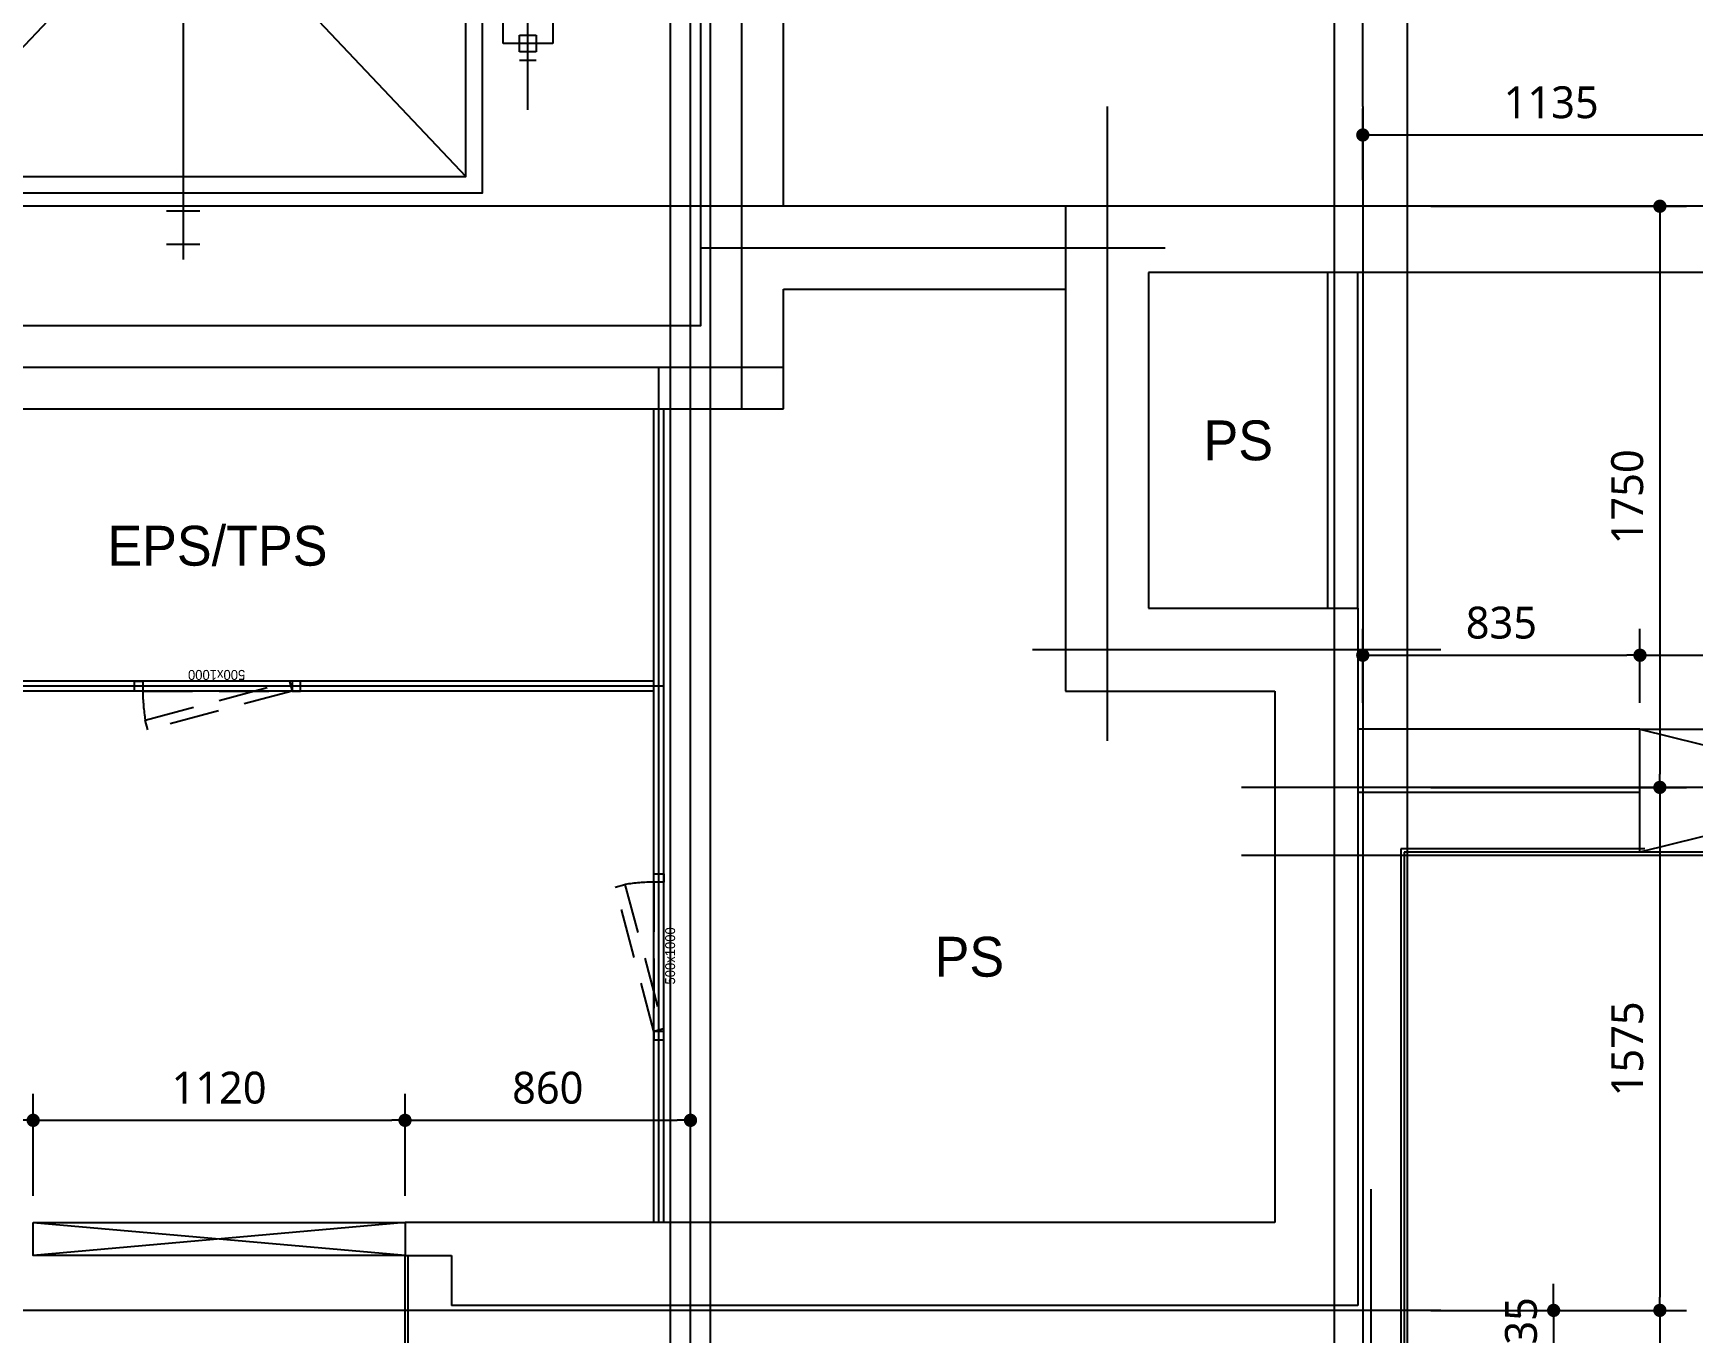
# Model space of a CAD drawing. Header units: millimetres. Extents: x 0 to 92204, y -190080 to 23760.
# Drawn here: x 11211 to 16210, y -35033 to -31119 of the extents above; entities that cross this region are included whole.
import ezdxf
from ezdxf.enums import TextEntityAlignment as Align
from ezdxf.xclip import XClip

# ---------------------------------------------------------------- set-up
doc = ezdxf.new("R2010")
doc.units = ezdxf.units.MM
doc.header["$LTSCALE"] = 100
doc.header["$XCLIPFRAME"] = 0
for name, pattern in [('AUDIT_D_220706163347-0', [0]), ('CEN', [62, 60, -1, 0, -1]), ('xr-101_102동-2F$0$HID', [2.3, 1.5, -0.8])]:
    doc.linetypes.add(name, pattern=pattern)
doc.layers.get('defpoints').update_dxf_attribs({"color": 139})
for name, color, linetype in [('A-STEEL', 4, 'Continuous'), ('AA-XXXX-DIMS', 7, 'Continuous'), ('AA-XXXX-TEXT#LEV', 3, 'Continuous'), ('CEN_CON', 1, 'CEN'), ('CEN_WALL', 12, 'CEN'), ('CONC', 2, 'Continuous'), ('DIM', 7, 'AUDIT_D_220706163347-0'), ('ELEV-ER', 4, 'Continuous'), ('MC', 135, 'Continuous'), ('ROM', 7, 'AUDIT_D_220706163347-0'), ('WAL', 3, 'Continuous'), ('WAL_DRY', 7, 'Continuous'), ('xr-101_102동-2F$0$AA-DWXM-DOOR(PS점검구)', 4, 'xr-101_102동-2F$0$HID'), ('창호-open', 4, 'Continuous')]:
    doc.layers.add(name, color=color, linetype=linetype)
doc.layers.add('AA-XXXX-MC', color=153, linetype='AUDIT_D_220706163347-0', plot=False)
doc.layers.add('xr-101_102동-2F$0$DEFPOINT', color=231, linetype='Continuous', plot=False)
doc.styles.add('HAUD01', font='Dotum.ttf')
doc.styles.add('xr-101_102동-2F$0$HAUD01', font='Dotum.ttf')
doc.styles.add('맑은 고딕', font='malgun.ttf')
doc.styles.add('맑은고딕', font='malgun.ttf', dxfattribs={"width": 0.9})
doc.dimstyles.new('NDIM40-in', dxfattribs={"dimscale": 40, "dimtxt": 2.4, "dimasz": 1, "dimexe": 2, "dimexo": 2, "dimgap": 1.2, "dimtad": 1, "dimdec": 0, "dimrnd": 0.25, "dimzin": 0, "dimdsep": 46, "dimtxsty": '맑은 고딕', "dimblk": 'DOT', "dimcen": 5, "dimclrd": 256, "dimclre": 256, "dimclrt": 3, "dimadec": 0, "dimazin": 0, "dimtfac": 1, "dimtdec": 0, "dimtix": 1, "dimtmove": 2, "dimatfit": 1, "dimldrblk": 'DIMDOT', "dimfxl": 0, "dimtolj": 1, "dimtzin": 0, "dimarcsym": 0})

# ---------------------------------------------------------------- blocks, each defined once
blk = doc.blocks.new('ELE_17(비진입)')
at = {"layer": 'CONC', "extrusion": (0, 0, -1)}
for p, q in [((-570, -991.6), (-570, -1041.6)), ((570, -991.6), (570, -1041.6))]:
    blk.add_line(p, q, dxfattribs=at)
at = {"layer": 'defpoints'}
blk.add_lwpolyline([(-1350, 1558.4), (1350, 1558.4), (1350, -991.6), (-1350, -991.6)], close=True, dxfattribs=at)
at = {"layer": 'ELEV-ER', "color": 1, "extrusion": (0, 0, -1)}
for p, q in [((0, 1229.9), (0, -1227.1)), ((700, 1038.6), (-700, 1038.5)), ((-1150, 0), (1150, 0))]:
    blk.add_line(p, q, dxfattribs=at)
at = {"layer": 'ELEV-ER', "extrusion": (0, 0, -1)}
for p, q in [((-500, 1113.5), (500, 1113.6)), ((-500, 963.5), (-500, 1113.5)), ((500, 1113.6), (500, 963.6)), ((-550, 1013.5), (-550, 1063.5)), ((-550, 1013.5), (-550, 1063.5)), ((-475, 1063.5), (-525, 1063.5)), ((-525, 1063.5), (-525, 1013.5)), ((-475, 1063.5), (-525, 1063.5)), ((-525, 1063.5), (-525, 1013.5)), ((-475, 1013.5), (-475, 1063.5)), ((-475, 1013.5), (-475, 1063.5)), ((475, 1013.6), (475, 1063.6)), ((475, 1063.6), (525, 1063.6)), ((525, 1063.6), (525, 1013.6)), ((550, 1013.6), (550, 1063.6)), ((-525, 1013.5), (-475, 1013.5)), ((-525, 1013.5), (-475, 1013.5)), ((525, 1013.6), (475, 1013.6)), ((500, 963.6), (-500, 963.5)), ((-950, -898.6), (900, 851.4)), ((950, -898.6), (-900, 851.4)), ((-1105, 50), (-1105, -50)), ((-1005, 50), (-1005, -50)), ((1005, 50), (1005, -50)), ((1105, 50), (1105, -50)), ((-560, -818.7), (-560, -698.7)), ((-500, -698.7), (-500, -818.7)), ((500, -818.6), (500, -698.6)), ((560, -698.6), (560, -818.6)), ((-560.1, -818.6), (-500.1, -818.6)), ((-500, -818.7), (-560, -818.7)), ((560, -818.6), (500, -818.6)), ((-570, -991.6), (-545, -991.6)), ((-515, -991.6), (515, -991.6)), ((545, -991.6), (570, -991.6)), ((-570, -1041.6), (-555, -1041.6)), ((-515, -1041.6), (515, -1041.6)), ((555, -1041.6), (570, -1041.6))]:
    blk.add_line(p, q, dxfattribs=at)
for points in [[(950, 901.4), (950, -898.6), (-950, -898.6), (-950, 901.4)], [(542, -994.6), (518, -994.6), (518, -1038.6), (542, -1038.6), (542, -1026.6), (545, -1026.6), (545, -1041.6), (515, -1041.6), (515, -991.6), (545, -991.6), (545, -1006.6), (542, -1006.6)], [(-542, -994.6), (-518, -994.6), (-518, -1038.6), (-542, -1038.6), (-542, -1026.6), (-545, -1026.6), (-545, -1041.6), (-515, -1041.6), (-515, -991.6), (-545, -991.6), (-545, -1006.6), (-542, -1006.6)]]:
    blk.add_lwpolyline(points, close=True, dxfattribs=at)
blk.add_lwpolyline([(-500, -698.6), (-900, -698.6), (-900, 851.4), (900, 851.4), (900, -698.6), (500, -698.7)], dxfattribs=at)
at = {"layer": 'ELEV-ER'}
for points in [[(-550, -875.7), (550, -875.7), (550, -835.7), (-550, -835.7)], [(-550, -960.7), (550, -960.7), (550, -920.7), (-550, -920.7)], [(-555, -1041.6), (-545, -1041.6), (-545, -1031.6), (-555, -1031.6)], [(555, -1041.6), (545, -1041.6), (545, -1031.6), (555, -1031.6)]]:
    blk.add_lwpolyline(points, close=True, dxfattribs=at)
at = {"layer": 'defpoints', "extrusion": (0, 0, -1), "style": '맑은고딕', "text_generation_flag": 2, "width": 0.6}
blk.add_text('ELEV-18인승', height=150, dxfattribs=at).set_placement((0, 801.3), align=Align.TOP_CENTER)
blk = doc.blocks.new('A$C38A1636F')
at = {"layer": 'xr-101_102동-2F$0$AA-DWXM-DOOR(PS점검구)'}
for p, q in [((225, 0), (-225, 0)), ((-225, -30), (225, -30))]:
    blk.add_line(p, q, dxfattribs=at)
for points in [[(-250, 0), (-225, 0), (-225, -30), (-250, -30)], [(250, 0), (225, 0), (225, -30), (250, -30)], [(-209.7, -146.5), (-217.4, -117.5), (217.2, -1), (225, -30)]]:
    blk.add_lwpolyline(points, close=True, dxfattribs=at)
blk.add_arc((385.2, -21.3), 610.2, 180.8182, 189.0705, dxfattribs=at)
at = {"layer": 'xr-101_102동-2F$0$DEFPOINT', "style": 'xr-101_102동-2F$0$HAUD01'}
blk.add_text('500x1000', height=30, rotation=180, dxfattribs=at).set_placement((-2.5, 18.6), align=Align.MIDDLE_CENTER)
blk = doc.blocks.new('CO-101-MF', base_point=(132164.9, -37223.7))
at = {"layer": 'A-STEEL'}
for p, q in [((143744.9, -13643.7), (141294.9, -13643.7)), ((143744.9, -13673.7), (141294.9, -13673.7)), ((142114.9, -13673.7), (142114.9, -16303.7)), ((142144.9, -13673.7), (142144.9, -16333.7))]:
    blk.add_line(p, q, dxfattribs=at)
at = {"layer": 'CEN_CON'}
for p, q in [((140809.9, -13533.7), (140809.9, -12133.7)), ((141169.9, -16333.7), (141169.9, -13283.7)), ((141294.9, -13408.7), (138094.9, -13408.7)), ((142129.9, -13643.7), (142129.9, -16333.7)), ((143744.9, -13658.7), (141169.9, -13658.7))]:
    blk.add_line(p, q, dxfattribs=at)
at = {"layer": 'CONC', "color": 2}
for p, q in [((140684.9, -12433.7), (140684.9, -13283.7)), ((140934.9, -13283.7), (140934.9, -12433.7)), ((140684.9, -13283.7), (138094.9, -13283.7)), ((141294.9, -13283.7), (140934.9, -13283.7)), ((141294.9, -16333.7), (141294.9, -13283.7)), ((138344.9, -13533.7), (141044.9, -13533.7)), ((141044.9, -13533.7), (141044.9, -16083.7))]:
    blk.add_line(p, q, dxfattribs=at)
blk.add_blockref('ELE_17(비진입)', (139694.9, -15092.1))
at = {"layer": 'AA-XXXX-TEXT#LEV'}
blk.add_blockref('A$C38A1636F', (142944.9, -13643.7), dxfattribs=at)
at = {"layer": 'AA-XXXX-TEXT#LEV', "rotation": 89.99999999999999}
blk.add_blockref('A$C38A1636F', (142114.9, -14988.7), dxfattribs=at)
blk = doc.blocks.new('U-84A(기본)', base_point=(206477.1, -21253.3))
at = {"layer": 'CEN_CON'}
for p, q in [((212047.1, -10618.3), (212047.1, -12528.3)), ((212817.1, -10618.3), (212817.1, -14461.2)), ((221712.1, -10918.3), (211822.1, -10918.3)), ((211822.1, -12253.3), (213052.1, -12253.3)), ((212842.1, -16128.3), (212842.1, -13878.3)), ((213052.1, -14243.3), (208082.1, -14243.3))]:
    blk.add_line(p, q, dxfattribs=at)
at = {"layer": 'CEN_WALL'}
for p, q in [((216852.1, -12668.3), (212452.1, -12668.3)), ((210792.1, -16128.3), (210792.1, -13878.3))]:
    blk.add_line(p, q, dxfattribs=at)
at = {"layer": 'CONC'}
for p, q in [((211922.1, -10918.3), (211922.1, -12378.3)), ((213952.1, -10918.3), (211922.1, -10918.3)), ((213952.1, -11118.3), (212172.1, -11118.3)), ((212172.1, -11118.3), (212172.1, -12128.3)), ((212172.1, -12128.3), (212802.1, -12128.3)), ((212802.1, -12128.3), (212802.1, -14228.3)), ((211922.1, -12378.3), (212552.1, -12378.3)), ((212552.1, -12378.3), (212552.1, -13978.3)), ((212552.1, -13978.3), (209932.1, -13978.3)), ((209932.1, -13978.3), (209932.1, -14078.3)), ((209932.1, -14078.3), (210072.1, -14078.3)), ((210072.1, -14078.3), (210072.1, -14228.3)), ((212802.1, -14228.3), (210072.1, -14228.3))]:
    blk.add_line(p, q, dxfattribs=at)
at = {"layer": 'MC'}
for p, q in [((212952.1, -16128.3), (212952.1, -10618.3)), ((216852.1, -12873.3), (212452.1, -12873.3)), ((210732.1, -16128.3), (210732.1, -13878.3)), ((210852.1, -16128.3), (210852.1, -13878.3)), ((212732.1, -16128.3), (212732.1, -13878.3))]:
    blk.add_line(p, q, dxfattribs=at)
at = {"layer": 'WAL'}
for p, q in [((212712.1, -12128.3), (212712.1, -11118.3)), ((212802.1, -12128.3), (212802.1, -11118.3)), ((213652.1, -12493.3), (212802.1, -12493.3)), ((213652.1, -12683.3), (213652.1, -12493.3)), ((213652.1, -12683.3), (212802.1, -12683.3))]:
    blk.add_line(p, q, dxfattribs=at)
at = {"layer": 'WAL_DRY'}
for p, q in [((213667.1, -12853.3), (212932.1, -12853.3)), ((212932.1, -12853.3), (212932.1, -14358.3)), ((212942.1, -12863.3), (212942.1, -14358.3)), ((213667.1, -12863.3), (212942.1, -12863.3)), ((209932.1, -14368.3), (209932.1, -14078.3)), ((209942.1, -14358.3), (209942.1, -14078.3))]:
    blk.add_line(p, q, dxfattribs=at)
blk = doc.blocks.new('_Dot')
at = {"color": 0, "linetype": 'ByBlock', "lineweight": -2}
blk.add_line((-0.5, 0), (-1, 0), dxfattribs=at)
at = {"color": 0, "linetype": 'ByBlock', "const_width": 0.5}
blk.add_lwpolyline([(-0.25, 0, 1), (0.25, 0, 1)], format="xyb", close=True, dxfattribs=at)
blk = doc.blocks.new('*D477')
at = {"layer": 'defpoints', "color": 0, "transparency": 16777216}
for p in [(15341.2, -34965.4), (15341.2, -35100.4), (15791.1, -35100.4)]:
    blk.add_point(p, dxfattribs=at)
at = {"layer": 'DIM', "lineweight": -2, "transparency": 16777216}
for p, q in [((15791.1, -34925.4), (15791.1, -34885.4)), ((15421.2, -34965.4), (15871.1, -34965.4)), ((15791.1, -34965.4), (15791.1, -35100.4)), ((15421.2, -35100.4), (15871.1, -35100.4)), ((15791.1, -35140.4), (15791.1, -35180.4))]:
    blk.add_line(p, q, dxfattribs=at)
at = {"layer": 'DIM', "lineweight": -2, "transparency": 16777216, "xscale": 40, "yscale": 40, "zscale": 40}
for p, rotation in [((15791.1, -34965.4), 270), ((15791.1, -35100.4), 90)]:
    blk.add_blockref('_Dot', p, dxfattribs=dict(at, rotation=rotation))
at = {"layer": 'DIM', "color": 3, "transparency": 16777216, "insert": (15693.2, -35032.9), "char_height": 96, "attachment_point": 5, "rotation": 90, "style": '맑은 고딕'}
blk.add_mtext('\\A1;135', dxfattribs=at)
blk = doc.blocks.new('DIMDOT')
at = {"layer": 'AA-XXXX-DIMS'}
for p, q in [((0, -1.5), (0, 1.5)), ((-1.5, 0), (1.5, 0))]:
    blk.add_line(p, q, dxfattribs=at)
for radius in [0.5, 0.25]:
    blk.add_circle((0, 0), radius, dxfattribs=at)
blk = doc.blocks.new('*D485')
at = {"layer": 'defpoints', "color": 0, "transparency": 16777216}
for p in [(15341.2, -34965.4), (15341.2, -36690.4), (16111.1, -36690.4)]:
    blk.add_point(p, dxfattribs=at)
at = {"layer": 'DIM', "lineweight": -2, "transparency": 16777216}
for p, q in [((15421.2, -34965.4), (16191.1, -34965.4)), ((16111.1, -35005.4), (16111.1, -36650.4)), ((15421.2, -36690.4), (16191.1, -36690.4))]:
    blk.add_line(p, q, dxfattribs=at)
at = {"layer": 'DIM', "lineweight": -2, "transparency": 16777216, "xscale": 40, "yscale": 40, "zscale": 40}
for p, rotation in [((16111.1, -34965.4), 90), ((16111.1, -36690.4), 270)]:
    blk.add_blockref('_Dot', p, dxfattribs=dict(at, rotation=rotation))
at = {"layer": 'DIM', "color": 3, "transparency": 16777216, "insert": (16013.2, -35827.9), "char_height": 96, "attachment_point": 5, "rotation": 90, "style": '맑은 고딕'}
blk.add_mtext('\\A1;1725', dxfattribs=at)
blk = doc.blocks.new('*D486')
at = {"layer": 'defpoints', "color": 0, "transparency": 16777216}
for p in [(15341.2, -33390.4), (15341.2, -34965.4), (16111.1, -34965.4)]:
    blk.add_point(p, dxfattribs=at)
at = {"layer": 'DIM', "lineweight": -2, "transparency": 16777216}
for p, q in [((15421.2, -33390.4), (16191.1, -33390.4)), ((16111.1, -33430.4), (16111.1, -34925.4)), ((15421.2, -34965.4), (16191.1, -34965.4))]:
    blk.add_line(p, q, dxfattribs=at)
at = {"layer": 'DIM', "lineweight": -2, "transparency": 16777216, "xscale": 40, "yscale": 40, "zscale": 40}
for p, rotation in [((16111.1, -33390.4), 90), ((16111.1, -34965.4), 270)]:
    blk.add_blockref('_Dot', p, dxfattribs=dict(at, rotation=rotation))
at = {"layer": 'DIM', "color": 3, "transparency": 16777216, "insert": (16013.2, -34177.9), "char_height": 96, "attachment_point": 5, "rotation": 90, "style": '맑은 고딕'}
blk.add_mtext('\\A1;1575', dxfattribs=at)
blk = doc.blocks.new('*D487')
at = {"layer": 'defpoints', "color": 0, "transparency": 16777216}
for p in [(15341.2, -31640.4), (15341.2, -33390.4), (16111.1, -33390.4)]:
    blk.add_point(p, dxfattribs=at)
at = {"layer": 'DIM', "lineweight": -2, "transparency": 16777216}
for p, q in [((15421.2, -31640.4), (16191.1, -31640.4)), ((16111.1, -31680.4), (16111.1, -33350.4)), ((15421.2, -33390.4), (16191.1, -33390.4))]:
    blk.add_line(p, q, dxfattribs=at)
at = {"layer": 'DIM', "lineweight": -2, "transparency": 16777216, "xscale": 40, "yscale": 40, "zscale": 40}
for p, rotation in [((16111.1, -31640.4), 90), ((16111.1, -33390.4), 270)]:
    blk.add_blockref('_Dot', p, dxfattribs=dict(at, rotation=rotation))
at = {"layer": 'DIM', "color": 3, "transparency": 16777216, "insert": (16013.2, -32515.4), "char_height": 96, "attachment_point": 5, "rotation": 90, "style": '맑은 고딕'}
blk.add_mtext('\\A1;1750', dxfattribs=at)
blk = doc.blocks.new('*D488')
at = {"layer": 'defpoints', "color": 0, "transparency": 16777216}
for p in [(11211.2, -34393.1), (10656.2, -34700.4), (11211.2, -34700.4)]:
    blk.add_point(p, dxfattribs=at)
at = {"layer": 'DIM', "lineweight": -2, "transparency": 16777216}
for p, q in [((10656.2, -34620.4), (10656.2, -34313.1)), ((11211.2, -34620.4), (11211.2, -34313.1)), ((10696.2, -34393.1), (11171.2, -34393.1))]:
    blk.add_line(p, q, dxfattribs=at)
at = {"layer": 'DIM', "lineweight": -2, "transparency": 16777216, "xscale": 40, "yscale": 40, "zscale": 40, "rotation": 180}
blk.add_blockref('_Dot', (10656.2, -34393.1), dxfattribs=at)
at = {"layer": 'DIM', "lineweight": -2, "transparency": 16777216, "xscale": 40, "yscale": 40, "zscale": 40}
blk.add_blockref('_Dot', (11211.2, -34393.1), dxfattribs=at)
at = {"layer": 'DIM', "color": 3, "transparency": 16777216, "insert": (10933.7, -34296.3), "char_height": 96, "attachment_point": 5, "style": '맑은 고딕'}
blk.add_mtext('\\A1;555', dxfattribs=at)
blk = doc.blocks.new('*D489')
at = {"layer": 'defpoints', "color": 0, "transparency": 16777216}
for p in [(12331.2, -34393.1), (11211.2, -34700.4), (12331.2, -34700.4)]:
    blk.add_point(p, dxfattribs=at)
at = {"layer": 'DIM', "lineweight": -2, "transparency": 16777216}
for p, q in [((11211.2, -34620.4), (11211.2, -34313.1)), ((12331.2, -34620.4), (12331.2, -34313.1)), ((11251.2, -34393.1), (12291.2, -34393.1))]:
    blk.add_line(p, q, dxfattribs=at)
at = {"layer": 'DIM', "lineweight": -2, "transparency": 16777216, "xscale": 40, "yscale": 40, "zscale": 40, "rotation": 180}
blk.add_blockref('_Dot', (11211.2, -34393.1), dxfattribs=at)
at = {"layer": 'DIM', "lineweight": -2, "transparency": 16777216, "xscale": 40, "yscale": 40, "zscale": 40}
blk.add_blockref('_Dot', (12331.2, -34393.1), dxfattribs=at)
at = {"layer": 'DIM', "color": 3, "transparency": 16777216, "insert": (11771.2, -34295.2), "char_height": 96, "attachment_point": 5, "style": '맑은 고딕'}
blk.add_mtext('\\A1;1120', dxfattribs=at)
blk = doc.blocks.new('*D490')
at = {"layer": 'defpoints', "color": 0, "transparency": 16777216}
for p in [(13191.2, -34393.1), (12331.2, -34700.4), (13191.2, -34700.4)]:
    blk.add_point(p, dxfattribs=at)
at = {"layer": 'DIM', "lineweight": -2, "transparency": 16777216}
for p, q in [((12331.2, -34620.4), (12331.2, -34313.1)), ((13191.2, -34620.4), (13191.2, -34313.1)), ((12371.2, -34393.1), (13151.2, -34393.1))]:
    blk.add_line(p, q, dxfattribs=at)
at = {"layer": 'DIM', "lineweight": -2, "transparency": 16777216, "xscale": 40, "yscale": 40, "zscale": 40, "rotation": 180}
blk.add_blockref('_Dot', (12331.2, -34393.1), dxfattribs=at)
at = {"layer": 'DIM', "lineweight": -2, "transparency": 16777216, "xscale": 40, "yscale": 40, "zscale": 40}
blk.add_blockref('_Dot', (13191.2, -34393.1), dxfattribs=at)
at = {"layer": 'DIM', "color": 3, "transparency": 16777216, "insert": (12761.2, -34295.5), "char_height": 96, "attachment_point": 5, "style": '맑은 고딕'}
blk.add_mtext('\\A1;860', dxfattribs=at)
blk = doc.blocks.new('*D491')
at = {"layer": 'defpoints', "color": 0, "transparency": 16777216}
for p in [(16351.2, -31425.8), (15216.2, -31640.4), (16351.2, -31640.4)]:
    blk.add_point(p, dxfattribs=at)
at = {"layer": 'DIM', "lineweight": -2, "transparency": 16777216}
for p, q in [((15216.2, -31560.4), (15216.2, -31345.8)), ((16351.2, -31560.4), (16351.2, -31345.8)), ((15256.2, -31425.8), (16311.2, -31425.8))]:
    blk.add_line(p, q, dxfattribs=at)
at = {"layer": 'DIM', "lineweight": -2, "transparency": 16777216, "xscale": 40, "yscale": 40, "zscale": 40, "rotation": 180}
blk.add_blockref('_Dot', (15216.2, -31425.8), dxfattribs=at)
at = {"layer": 'DIM', "lineweight": -2, "transparency": 16777216, "xscale": 40, "yscale": 40, "zscale": 40}
blk.add_blockref('_Dot', (16351.2, -31425.8), dxfattribs=at)
at = {"layer": 'DIM', "color": 3, "transparency": 16777216, "insert": (15783.7, -31327.9), "char_height": 96, "attachment_point": 5, "style": '맑은 고딕'}
blk.add_mtext('\\A1;1135', dxfattribs=at)
blk = doc.blocks.new('*D524')
at = {"layer": 'defpoints', "color": 0, "transparency": 16777216}
for p in [(16051.2, -32992.5), (15216.2, -33215.4), (16051.2, -33215.4)]:
    blk.add_point(p, dxfattribs=at)
at = {"layer": 'DIM', "lineweight": -2, "transparency": 16777216}
for p, q in [((15216.2, -33135.4), (15216.2, -32912.5)), ((16051.2, -33135.4), (16051.2, -32912.5)), ((15256.2, -32992.5), (16011.2, -32992.5))]:
    blk.add_line(p, q, dxfattribs=at)
at = {"layer": 'DIM', "lineweight": -2, "transparency": 16777216, "xscale": 40, "yscale": 40, "zscale": 40, "rotation": 180}
blk.add_blockref('_Dot', (15216.2, -32992.5), dxfattribs=at)
at = {"layer": 'DIM', "lineweight": -2, "transparency": 16777216, "xscale": 40, "yscale": 40, "zscale": 40}
blk.add_blockref('_Dot', (16051.2, -32992.5), dxfattribs=at)
at = {"layer": 'DIM', "color": 3, "transparency": 16777216, "insert": (15633.7, -32894.9), "char_height": 96, "attachment_point": 5, "style": '맑은 고딕'}
blk.add_mtext('\\A1;835', dxfattribs=at)
blk = doc.blocks.new('*D525')
at = {"layer": 'defpoints', "color": 0, "transparency": 16777216}
for p in [(17551.2, -32992.5), (16051.2, -33215.4), (17551.2, -33215.4)]:
    blk.add_point(p, dxfattribs=at)
at = {"layer": 'DIM', "lineweight": -2, "transparency": 16777216}
for p, q in [((16051.2, -33135.4), (16051.2, -32912.5)), ((17551.2, -33135.4), (17551.2, -32912.5)), ((16091.2, -32992.5), (17511.2, -32992.5))]:
    blk.add_line(p, q, dxfattribs=at)
at = {"layer": 'DIM', "lineweight": -2, "transparency": 16777216, "xscale": 40, "yscale": 40, "zscale": 40, "rotation": 180}
blk.add_blockref('_Dot', (16051.2, -32992.5), dxfattribs=at)
at = {"layer": 'DIM', "lineweight": -2, "transparency": 16777216, "xscale": 40, "yscale": 40, "zscale": 40}
blk.add_blockref('_Dot', (17551.2, -32992.5), dxfattribs=at)
at = {"layer": 'DIM', "color": 3, "transparency": 16777216, "insert": (16801.2, -32894.7), "char_height": 96, "attachment_point": 5, "style": '맑은 고딕'}
blk.add_mtext('\\A1;1500', dxfattribs=at)

msp = doc.modelspace()

# ---------------------------------------------------------------- linework, layer by layer
at = {"layer": 'AA-XXXX-MC'}
for p, q in [((13131.2, -34600.4), (13131.2, -28550.4)), ((13251.2, -34600.4), (13251.2, -28550.4)), ((15131.2, -34600.4), (15131.2, -28550.4)), ((15351.2, -31340.4), (15351.2, -28550.4))]:
    msp.add_line(p, q, dxfattribs=at)
at = {"layer": 'CEN_CON'}
for p, q in [((13191.2, -34600.4), (13191.2, -28550.4)), ((15216.2, -31340.4), (15216.2, -28550.4)), ((14321.2, -31640.4), (7682.1, -31640.4))]:
    msp.add_line(p, q, dxfattribs=at)
at = {"layer": '창호-open'}
for p, q in [((17551.2, -33215.4), (16051.2, -33585.4)), ((16051.2, -33215.4), (17551.2, -33585.4)), ((12331.2, -34700.4), (11211.2, -34800.4)), ((11211.2, -34700.4), (12343.7, -34800.4))]:
    msp.add_line(p, q, dxfattribs=at)
for points in [[(16051.2, -33215.4), (17551.2, -33215.4), (17551.2, -33585.4), (16051.2, -33585.4)], [(11211.2, -34700.4), (12331.2, -34700.4), (12331.2, -34800.4), (11211.2, -34800.4)]]:
    msp.add_lwpolyline(points, close=True, dxfattribs=at)

# ---------------------------------------------------------------- block references
ref = msp.add_blockref('CO-101-MF', (-10468.8, -23120.4), dxfattribs=dict(rotation=270))
XClip(ref).set_block_clipping_path([(137594.8953062722, -19072.8111402618), (151319.8953062722, -2643.6700586594)])
msp.add_blockref('U-84A(기본)', (8876.2, -41975.4))

# ---------------------------------------------------------------- texts
at = {"layer": 'ROM', "color": 3, "style": 'HAUD01'}
for s, p in [('PS', (14841.2, -32345.4)), ('EPS/TPS', (11766.2, -32660.4)), ('PS', (14031.2, -33900.4))]:
    msp.add_text(s, height=120, dxfattribs=at).set_placement(p, align=Align.MIDDLE)

# ---------------------------------------------------------------- dimensions: what is measured, and where the dimension line sits
at = {"layer": 'DIM'}
for base, p1, p2, picture, middle in [((16351.2, -31425.8), (15216.2, -31640.4), (16351.2, -31640.4), '*D491', (15783.7, -31327.9)), ((16051.2, -32992.5), (15216.2, -33215.4), (16051.2, -33215.4), '*D524', (15633.7, -32894.9)), ((17551.2, -32992.5), (16051.2, -33215.4), (17551.2, -33215.4), '*D525', (16801.2, -32894.7)), ((11211.2, -34393.1), (10656.2, -34700.4), (11211.2, -34700.4), '*D488', (10933.7, -34296.3)), ((12331.2, -34393.1), (11211.2, -34700.4), (12331.2, -34700.4), '*D489', (11771.2, -34295.2)), ((13191.2, -34393.1), (12331.2, -34700.4), (13191.2, -34700.4), '*D490', (12761.2, -34295.5))]:
    dim = msp.add_linear_dim(base=base, p1=p1, p2=p2, dimstyle='NDIM40-in', override={"dimscale": 40}, dxfattribs=at)
    dim.commit()
    dim.dimension.update_dxf_attribs({"geometry": picture, "text_midpoint": middle})
for base, p1, p2, picture, middle in [((16111.1, -33390.4), (15341.2, -31640.4), (15341.2, -33390.4), '*D487', (16013.2, -32515.4)), ((16111.1, -34965.4), (15341.2, -33390.4), (15341.2, -34965.4), '*D486', (16013.2, -34177.9)), ((15791.1, -35100.4), (15341.2, -34965.4), (15341.2, -35100.4), '*D477', (15693.2, -35032.9)), ((16111.1, -36690.4), (15341.2, -34965.4), (15341.2, -36690.4), '*D485', (16013.2, -35827.9))]:
    dim = msp.add_linear_dim(base=base, p1=p1, p2=p2, angle=270, dimstyle='NDIM40-in', override={"dimscale": 40}, dxfattribs=at)
    dim.commit()
    dim.dimension.update_dxf_attribs({"geometry": picture, "text_midpoint": middle})

doc.saveas('drawing.dxf')
